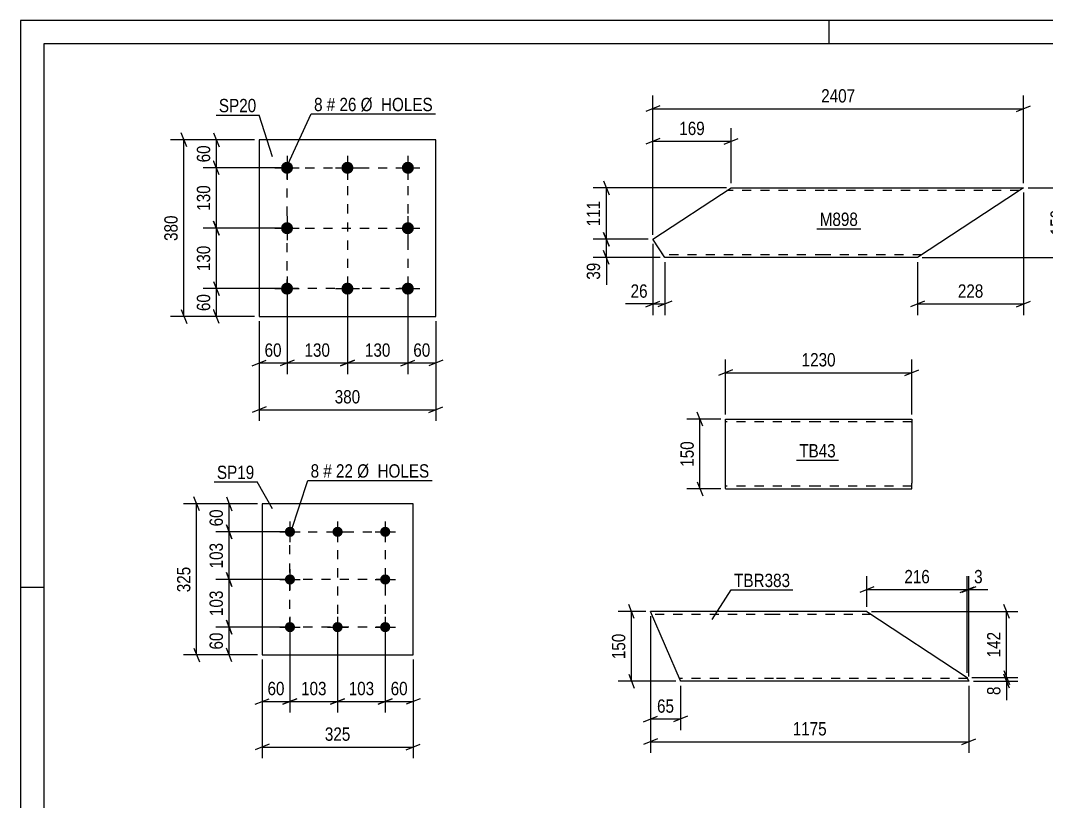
# Model space of a CAD drawing. Header units: millimetres. Extents: x 0 to 594, y 0 to 420.
# Drawn here: x 0 to 220.7, y 252 to 420 of the extents above; entities that cross this region are included whole.
import ezdxf

# ---------------------------------------------------------------- set-up
doc = ezdxf.new("R2010")
doc.units = ezdxf.units.MM
doc.linetypes.add('DXK_LINE_DOT2', pattern=[3.9198, 1.9599, -1.9599])
doc.styles.add('Arial Narrow', font='ARIALN.TTF', dxfattribs={"height": 0.2})

# ---------------------------------------------------------------- blocks, each defined once
blk = doc.blocks.new('Unknown-570384979-1132')
at = {"color": 5, "linetype": 'Continuous'}
for p, q in [((594, 420), (0, 420)), ((0, 420), (0, 0)), ((174, 415), (174, 420)), ((589, 415), (5, 415)), ((5, 415), (5, 5)), ((5, 298), (0, 298))]:
    blk.add_line(p, q, dxfattribs=at)
blk = doc.blocks.new('Part-570384979-17063 - 17062')
at = {"color": 2, "linetype": 'Continuous'}
for p, q in [((136.04, 372.92), (152.91, 384.01)), ((152.91, 384.01), (172.91, 384.01)), ((173.01, 384.01), (215.81, 384.01)), ((214.69, 383.27), (193.01, 369.01)), ((215.81, 384.01), (214.69, 383.27)), ((138.61, 369.01), (136.04, 372.92)), ((172.91, 369.01), (138.61, 369.01)), ((193.01, 369.01), (173.01, 369.01))]:
    blk.add_line(p, q, dxfattribs=at)
at = {"color": 7, "linetype": 'DXK_LINE_DOT2'}
for p, q in [((172.91, 383.41), (152, 383.41)), ((214.9, 383.41), (173.01, 383.41)), ((138.61, 369.01), (137.82, 370.21)), ((172.91, 369.61), (138.22, 369.61)), ((193.92, 369.61), (173.01, 369.61))]:
    blk.add_line(p, q, dxfattribs=at)
blk = doc.blocks.new('Part-570384979-17095 - 17094')
at = {"color": 2, "linetype": 'Continuous'}
for p, q in [((151.67, 319.32), (151.67, 334.22)), ((151.67, 334.22), (171.67, 334.22)), ((171.77, 334.22), (191.77, 334.22)), ((191.77, 334.22), (191.77, 320.42)), ((191.77, 319.22), (191.77, 320.42)), ((151.67, 319.32), (151.67, 319.22)), ((151.67, 319.22), (171.67, 319.22)), ((171.77, 319.22), (191.77, 319.22))]:
    blk.add_line(p, q, dxfattribs=at)
at = {"color": 7, "linetype": 'DXK_LINE_DOT2'}
for p, q in [((171.67, 333.62), (151.67, 333.62)), ((191.77, 333.62), (171.77, 333.62)), ((191.77, 333.58), (191.77, 333.62)), ((191.77, 333.62), (191.77, 333.58)), ((191.77, 333.48), (191.77, 333.58)), ((191.77, 333.58), (191.77, 333.48)), ((191.77, 319.87), (191.77, 320.19)), ((151.67, 319.82), (151.67, 319.87)), ((171.67, 319.82), (151.67, 319.82)), ((191.77, 319.82), (171.77, 319.82)), ((191.77, 319.82), (191.77, 319.87))]:
    blk.add_line(p, q, dxfattribs=at)
blk = doc.blocks.new('Part-570384979-17125 - 17124')
at = {"color": 2, "linetype": 'Continuous'}
for p, q in [((84.47, 315.98), (51.97, 315.98)), ((51.97, 315.98), (51.97, 283.48)), ((84.47, 283.48), (84.47, 315.98)), ((51.97, 283.48), (84.47, 283.48))]:
    blk.add_line(p, q, dxfattribs=at)
blk = doc.blocks.new('Bolt-570384979-17126 - 17124')
at = {"linetype": 'Continuous'}
for points in [[(57.97, 311.08, -1), (57.97, 308.88, -1)], [(68.22, 311.08, -1), (68.22, 308.88, -1)], [(78.47, 311.08, -1), (78.47, 308.88, -1)], [(57.97, 300.83, -1), (57.97, 298.63, -1)], [(78.47, 300.83, -1), (78.47, 298.63, -1)], [(57.97, 290.58, -1), (57.97, 288.38, -1)], [(68.22, 290.58, -1), (68.22, 288.38, -1)], [(78.47, 290.58, -1), (78.47, 288.38, -1)]]:
    blk.add_hatch(color=1, dxfattribs=at).paths.add_polyline_path(points)
at = {"color": 1, "linetype": 'Continuous'}
for p, q in [((57.97, 312.18), (57.97, 307.78)), ((68.22, 312.18), (68.22, 307.78)), ((78.47, 312.18), (78.47, 307.78)), ((55.77, 309.98), (60.17, 309.98)), ((66.02, 309.98), (70.42, 309.98)), ((76.27, 309.98), (80.67, 309.98)), ((57.97, 301.93), (57.97, 297.53)), ((78.47, 301.93), (78.47, 297.53)), ((55.77, 299.73), (60.17, 299.73)), ((76.27, 299.73), (80.67, 299.73)), ((57.97, 291.68), (57.97, 287.28)), ((68.22, 291.68), (68.22, 287.28)), ((78.47, 291.68), (78.47, 287.28)), ((55.77, 289.48), (60.17, 289.48)), ((66.02, 289.48), (70.42, 289.48)), ((76.27, 289.48), (80.67, 289.48))]:
    blk.add_line(p, q, dxfattribs=at)
blk = doc.blocks.new('Part-570384979-17134 - 17133')
at = {"color": 2, "linetype": 'Continuous'}
for p, q in [((89.34, 394.31), (51.34, 394.31)), ((51.34, 394.31), (51.34, 356.31)), ((89.34, 356.31), (89.34, 394.31)), ((51.34, 356.31), (89.34, 356.31))]:
    blk.add_line(p, q, dxfattribs=at)
blk = doc.blocks.new('Bolt-570384979-17135 - 17133')
at = {"linetype": 'Continuous'}
for points in [[(57.34, 389.61, -1), (57.34, 387.01, -1)], [(70.34, 389.61, -1), (70.34, 387.01, -1)], [(83.34, 389.61, -1), (83.34, 387.01, -1)], [(57.34, 376.61, -1), (57.34, 374.01, -1)], [(83.34, 376.61, -1), (83.34, 374.01, -1)], [(57.34, 363.61, -1), (57.34, 361.01, -1)], [(70.34, 363.61, -1), (70.34, 361.01, -1)], [(83.34, 363.61, -1), (83.34, 361.01, -1)]]:
    blk.add_hatch(color=1, dxfattribs=at).paths.add_polyline_path(points)
at = {"color": 1, "linetype": 'Continuous'}
for p, q in [((57.34, 390.91), (57.34, 385.71)), ((70.34, 390.91), (70.34, 385.71)), ((83.34, 390.91), (83.34, 385.71)), ((54.74, 388.31), (59.94, 388.31)), ((67.74, 388.31), (72.94, 388.31)), ((80.74, 388.31), (85.94, 388.31)), ((57.34, 377.91), (57.34, 372.71)), ((83.34, 377.91), (83.34, 372.71)), ((54.74, 375.31), (59.94, 375.31)), ((80.74, 375.31), (85.94, 375.31)), ((57.34, 364.91), (57.34, 359.71)), ((70.34, 364.91), (70.34, 359.71)), ((83.34, 364.91), (83.34, 359.71)), ((54.74, 362.31), (59.94, 362.31)), ((67.74, 362.31), (72.94, 362.31)), ((80.74, 362.31), (85.94, 362.31))]:
    blk.add_line(p, q, dxfattribs=at)
blk = doc.blocks.new('Part-570384979-17157 - 17156')
at = {"color": 2, "linetype": 'Continuous'}
for p, q in [((162.01, 292.82), (135.54, 292.82)), ((141.97, 277.91), (135.54, 292.82)), ((182.11, 292.82), (162.11, 292.82)), ((182.11, 292.82), (203.7, 278.62)), ((204.05, 277.82), (203.7, 278.62)), ((203.73, 278.59), (203.7, 278.62)), ((203.7, 278.62), (203.73, 278.59)), ((203.77, 278.46), (203.73, 278.59)), ((142.01, 277.82), (141.97, 277.91)), ((162.01, 277.82), (142.01, 277.82)), ((204.05, 277.82), (162.11, 277.82))]:
    blk.add_line(p, q, dxfattribs=at)
at = {"color": 7, "linetype": 'DXK_LINE_DOT2'}
for p, q in [((162.01, 292.22), (135.8, 292.22)), ((183.02, 292.22), (162.11, 292.22)), ((141.75, 278.42), (141.73, 278.46)), ((162.01, 278.42), (141.75, 278.42)), ((203.79, 278.42), (162.11, 278.42)), ((204.01, 277.91), (204.05, 277.82))]:
    blk.add_line(p, q, dxfattribs=at)
blk = doc.blocks.new('Rectangle-570384979-20041 - 17124')
at = {"color": 1, "linetype": 'DXK_LINE_DOT2'}
blk.add_lwpolyline([(57.97, 309.98), (78.47, 309.98), (78.47, 289.48), (57.97, 289.48), (57.97, 309.98)], close=True, dxfattribs=at)
blk = doc.blocks.new('Rectangle-570384979-20009 - 17133')
at = {"color": 1, "linetype": 'DXK_LINE_DOT2'}
blk.add_lwpolyline([(57.34, 388.31), (83.34, 388.31), (83.34, 362.31), (57.34, 362.31), (57.34, 388.31)], close=True, dxfattribs=at)
blk = doc.blocks.new('Line-570384979-20051 - 17124')
at = {"color": 1, "linetype": 'DXK_LINE_DOT2'}
blk.add_line((68.22, 309.98), (68.22, 289.48), dxfattribs=at)
blk = doc.blocks.new('Line-570384979-20019 - 17133')
at = {"color": 1, "linetype": 'DXK_LINE_DOT2'}
blk.add_line((57.34, 375.31), (83.34, 375.31), dxfattribs=at)
blk = doc.blocks.new('Line-570384979-20058 - 17124')
at = {"color": 1, "linetype": 'DXK_LINE_DOT2'}
blk.add_line((78.47, 299.73), (57.97, 299.73), dxfattribs=at)
blk = doc.blocks.new('Line-570384979-20026 - 17133')
at = {"color": 1, "linetype": 'DXK_LINE_DOT2'}
blk.add_line((70.34, 388.31), (70.34, 362.31), dxfattribs=at)
blk = doc.blocks.new('StraightDimension-570384979-17718 - 17062')
at = {"color": 7, "linetype": 'Continuous'}
for p, q in [((226.41, 382.51), (225.21, 385.51)), ((216.81, 384.01), (228.21, 384.01)), ((225.81, 369.01), (225.81, 384.01)), ((194.01, 369.01), (228.21, 369.01)), ((225.21, 370.51), (226.41, 367.51))]:
    blk.add_line(p, q, dxfattribs=at)
at = {"color": 0}
blk.add_wipeout([(225.06, 379.85), (220.86, 379.85), (220.86, 373.17), (225.06, 373.17)], dxfattribs=at)
at = {"color": 3, "style": 'Arial Narrow'}
blk.add_text('150', height=2.863, rotation=90.0002, dxfattribs=at).set_placement((224.46, 373.77))
blk = doc.blocks.new('StraightDimension-570384979-17710 - 17062')
at = {"color": 7, "linetype": 'Continuous'}
for p, q in [((125.44, 385.51), (126.64, 382.51)), ((151.91, 384.01), (123.19, 384.01)), ((126.04, 372.92), (126.04, 384.01)), ((126.64, 371.42), (125.44, 374.42)), ((135.04, 372.92), (123.19, 372.92))]:
    blk.add_line(p, q, dxfattribs=at)
at = {"color": 0}
blk.add_wipeout([(125.29, 381.81), (121.09, 381.81), (121.09, 375.12), (125.29, 375.12)], dxfattribs=at)
at = {"color": 3, "style": 'Arial Narrow'}
blk.add_text('111', height=2.863, rotation=90.0002, dxfattribs=at).set_placement((124.69, 375.72))
blk = doc.blocks.new('StraightDimension-570384979-17702 - 17062')
at = {"color": 7, "linetype": 'Continuous'}
for p, q in [((136.04, 371.92), (136.04, 356.61)), ((138.61, 368.01), (138.61, 356.61)), ((134.54, 358.41), (137.54, 359.61)), ((136.04, 359.01), (138.61, 359.01)), ((140.11, 359.61), (137.11, 358.41))]:
    blk.add_line(p, q, dxfattribs=at)
at = {"color": 0}
blk.add_wipeout([(135.52, 359.76), (135.52, 363.96), (130.66, 363.96), (130.66, 359.76)], dxfattribs=at)
at = {"color": 7, "linetype": 'Continuous'}
blk.add_line((136.04, 359.01), (130.14, 359.01), dxfattribs=at)
blk.add_line((136.04, 359.01), (130.14, 359.01), dxfattribs=at)
at = {"color": 3, "style": 'Arial Narrow'}
blk.add_text('26', height=2.863, dxfattribs=at).set_placement((131.26, 360.36))
blk = doc.blocks.new('StraightDimension-570384979-17706 - 17062')
at = {"color": 7, "linetype": 'Continuous'}
for p, q in [((136.04, 373.92), (136.04, 396.86)), ((152.91, 385.01), (152.91, 396.86)), ((137.54, 394.61), (134.54, 393.41)), ((136.04, 394.01), (152.91, 394.01)), ((151.41, 393.41), (154.41, 394.61))]:
    blk.add_line(p, q, dxfattribs=at)
at = {"color": 0}
blk.add_wipeout([(147.82, 394.76), (147.82, 398.96), (141.13, 398.96), (141.13, 394.76)], dxfattribs=at)
at = {"color": 3, "style": 'Arial Narrow'}
blk.add_text('169', height=2.863, dxfattribs=at).set_placement((141.73, 395.36))
blk = doc.blocks.new('StraightDimension-570384979-17698 - 17062')
at = {"color": 7, "linetype": 'Continuous'}
for p, q in [((215.81, 383.01), (215.81, 356.61)), ((193.01, 368.01), (193.01, 356.61)), ((194.51, 359.61), (191.51, 358.41)), ((193.01, 359.01), (215.81, 359.01)), ((214.31, 358.41), (217.31, 359.61))]:
    blk.add_line(p, q, dxfattribs=at)
at = {"color": 0}
blk.add_wipeout([(207.75, 359.76), (207.75, 363.96), (201.07, 363.96), (201.07, 359.76)], dxfattribs=at)
at = {"color": 3, "style": 'Arial Narrow'}
blk.add_text('228', height=2.863, dxfattribs=at).set_placement((201.67, 360.36))
blk = doc.blocks.new('StraightDimension-570384979-17711 - 17062')
at = {"color": 7, "linetype": 'Continuous'}
for p, q in [((125.44, 374.42), (126.64, 371.42)), ((135.04, 372.92), (123.19, 372.92)), ((126.04, 369.01), (126.04, 372.92)), ((137.61, 369.01), (123.19, 369.01)), ((126.64, 367.51), (125.44, 370.51))]:
    blk.add_line(p, q, dxfattribs=at)
at = {"color": 0}
blk.add_wipeout([(125.29, 368.49), (121.09, 368.49), (121.09, 363.63), (125.29, 363.63)], dxfattribs=at)
at = {"color": 7, "linetype": 'Continuous'}
blk.add_line((126.04, 369.01), (126.04, 363.1), dxfattribs=at)
blk.add_line((126.04, 369.01), (126.04, 363.1), dxfattribs=at)
at = {"color": 3, "style": 'Arial Narrow'}
blk.add_text('39', height=2.863, rotation=90.0002, dxfattribs=at).set_placement((124.69, 364.23))
blk = doc.blocks.new('StraightDimension-570384979-17724 - 17062')
at = {"color": 7, "linetype": 'Continuous'}
for p, q in [((136.04, 373.92), (136.04, 403.86)), ((215.81, 385.01), (215.81, 403.86)), ((137.54, 401.61), (134.54, 400.41)), ((136.04, 401.01), (215.81, 401.01)), ((214.31, 400.41), (217.31, 401.61))]:
    blk.add_line(p, q, dxfattribs=at)
at = {"color": 0}
blk.add_wipeout([(180.18, 401.76), (180.18, 405.96), (171.67, 405.96), (171.67, 401.76)], dxfattribs=at)
at = {"color": 3, "style": 'Arial Narrow'}
blk.add_text('2407', height=2.863, dxfattribs=at).set_placement((172.27, 402.36))
blk = doc.blocks.new('StraightDimension-570384979-17782 - 17094')
at = {"color": 7, "linetype": 'Continuous'}
for p, q in [((151.67, 335.22), (151.67, 347.07)), ((191.77, 335.22), (191.77, 347.07)), ((153.17, 344.82), (150.17, 343.62)), ((190.27, 343.62), (193.27, 344.82)), ((151.67, 344.22), (191.77, 344.22))]:
    blk.add_line(p, q, dxfattribs=at)
at = {"color": 0}
blk.add_wipeout([(175.97, 344.97), (175.97, 349.17), (167.46, 349.17), (167.46, 344.97)], dxfattribs=at)
at = {"color": 3, "style": 'Arial Narrow'}
blk.add_text('1230', height=2.863, dxfattribs=at).set_placement((168.06, 345.57))
blk = doc.blocks.new('StraightDimension-570384979-20347 - 17094')
at = {"color": 7, "linetype": 'Continuous'}
for p, q in [((146.79, 332.72), (145.59, 335.72)), ((150.67, 334.22), (143.34, 334.22)), ((146.19, 319.22), (146.19, 334.22)), ((145.59, 320.72), (146.79, 317.72)), ((150.67, 319.22), (143.34, 319.22))]:
    blk.add_line(p, q, dxfattribs=at)
at = {"color": 0}
blk.add_wipeout([(145.44, 330.07), (141.24, 330.07), (141.24, 323.38), (145.44, 323.38)], dxfattribs=at)
at = {"color": 3, "style": 'Arial Narrow'}
blk.add_text('150', height=2.863, rotation=90.0002, dxfattribs=at).set_placement((144.84, 323.98))
blk = doc.blocks.new('StraightDimension-570384979-17811 - 17124')
at = {"color": 7, "linetype": 'Continuous'}
for p, q in [((68.22, 288.48), (68.22, 271.08)), ((78.47, 288.48), (78.47, 271.08)), ((66.72, 272.88), (69.72, 274.08)), ((79.97, 274.08), (76.97, 272.88)), ((68.22, 273.48), (78.47, 273.48))]:
    blk.add_line(p, q, dxfattribs=at)
at = {"color": 0}
blk.add_wipeout([(76.69, 274.23), (76.69, 278.43), (70.01, 278.43), (70.01, 274.23)], dxfattribs=at)
at = {"color": 3, "style": 'Arial Narrow'}
blk.add_text('103', height=2.863, dxfattribs=at).set_placement((70.61, 274.83))
blk = doc.blocks.new('StraightDimension-570384979-17790 - 17124')
at = {"color": 7, "linetype": 'Continuous'}
for p, q in [((50.97, 315.98), (42.04, 315.98)), ((44.29, 317.48), (45.49, 314.48)), ((44.89, 309.98), (44.89, 315.98)), ((45.49, 308.48), (44.29, 311.48)), ((56.97, 309.98), (42.04, 309.98))]:
    blk.add_line(p, q, dxfattribs=at)
at = {"color": 0}
blk.add_wipeout([(44.14, 315.4), (39.94, 315.4), (39.94, 310.55), (44.14, 310.55)], dxfattribs=at)
at = {"color": 3, "style": 'Arial Narrow'}
blk.add_text('60', height=2.863, rotation=90.0002, dxfattribs=at).set_placement((43.54, 311.15))
blk = doc.blocks.new('StraightDimension-570384979-17791 - 17124')
at = {"color": 7, "linetype": 'Continuous'}
for p, q in [((44.29, 311.48), (45.49, 308.48)), ((56.97, 309.98), (42.04, 309.98)), ((44.89, 299.73), (44.89, 309.98)), ((45.49, 298.23), (44.29, 301.23)), ((56.97, 299.73), (42.04, 299.73))]:
    blk.add_line(p, q, dxfattribs=at)
at = {"color": 0}
blk.add_wipeout([(44.14, 308.19), (39.94, 308.19), (39.94, 301.51), (44.14, 301.51)], dxfattribs=at)
at = {"color": 3, "style": 'Arial Narrow'}
blk.add_text('103', height=2.863, rotation=90.0002, dxfattribs=at).set_placement((43.54, 302.11))
blk = doc.blocks.new('StraightDimension-570384979-17792 - 17124')
at = {"color": 7, "linetype": 'Continuous'}
for p, q in [((44.29, 301.23), (45.49, 298.23)), ((56.97, 299.73), (42.04, 299.73)), ((44.89, 289.48), (44.89, 299.73)), ((56.97, 289.48), (42.04, 289.48)), ((45.49, 287.98), (44.29, 290.98))]:
    blk.add_line(p, q, dxfattribs=at)
at = {"color": 0}
blk.add_wipeout([(44.14, 297.94), (39.94, 297.94), (39.94, 291.26), (44.14, 291.26)], dxfattribs=at)
at = {"color": 3, "style": 'Arial Narrow'}
blk.add_text('103', height=2.863, rotation=90.0002, dxfattribs=at).set_placement((43.54, 291.86))
blk = doc.blocks.new('StraightDimension-570384979-17793 - 17124')
at = {"color": 7, "linetype": 'Continuous'}
for p, q in [((56.97, 289.48), (42.04, 289.48)), ((44.29, 290.98), (45.49, 287.98)), ((44.89, 283.48), (44.89, 289.48)), ((45.49, 281.98), (44.29, 284.98)), ((50.97, 283.48), (42.04, 283.48))]:
    blk.add_line(p, q, dxfattribs=at)
at = {"color": 0}
blk.add_wipeout([(44.14, 288.9), (39.94, 288.9), (39.94, 284.05), (44.14, 284.05)], dxfattribs=at)
at = {"color": 3, "style": 'Arial Narrow'}
blk.add_text('60', height=2.863, rotation=90.0002, dxfattribs=at).set_placement((43.54, 284.65))
blk = doc.blocks.new('StraightDimension-570384979-17806 - 17124')
at = {"color": 7, "linetype": 'Continuous'}
for p, q in [((50.97, 315.98), (35.04, 315.98)), ((38.49, 314.48), (37.29, 317.48)), ((37.89, 283.48), (37.89, 315.98)), ((37.29, 284.98), (38.49, 281.98)), ((50.97, 283.48), (35.04, 283.48))]:
    blk.add_line(p, q, dxfattribs=at)
at = {"color": 0}
blk.add_wipeout([(37.14, 303.07), (32.94, 303.07), (32.94, 296.38), (37.14, 296.38)], dxfattribs=at)
at = {"color": 3, "style": 'Arial Narrow'}
blk.add_text('325', height=2.863, rotation=90.0002, dxfattribs=at).set_placement((36.54, 296.98))
blk = doc.blocks.new('StraightDimension-570384979-17810 - 17124')
at = {"color": 7, "linetype": 'Continuous'}
for p, q in [((78.47, 288.48), (78.47, 271.08)), ((84.47, 282.48), (84.47, 271.08)), ((76.97, 272.88), (79.97, 274.08)), ((85.97, 274.08), (82.97, 272.88)), ((78.47, 273.48), (84.47, 273.48))]:
    blk.add_line(p, q, dxfattribs=at)
at = {"color": 0}
blk.add_wipeout([(83.9, 274.23), (83.9, 278.43), (79.04, 278.43), (79.04, 274.23)], dxfattribs=at)
at = {"color": 3, "style": 'Arial Narrow'}
blk.add_text('60', height=2.863, dxfattribs=at).set_placement((79.64, 274.83))
blk = doc.blocks.new('StraightDimension-570384979-17812 - 17124')
at = {"color": 7, "linetype": 'Continuous'}
for p, q in [((57.97, 288.48), (57.97, 271.08)), ((68.22, 288.48), (68.22, 271.08)), ((56.47, 272.88), (59.47, 274.08)), ((69.72, 274.08), (66.72, 272.88)), ((57.97, 273.48), (68.22, 273.48))]:
    blk.add_line(p, q, dxfattribs=at)
at = {"color": 0}
blk.add_wipeout([(66.44, 274.23), (66.44, 278.43), (59.76, 278.43), (59.76, 274.23)], dxfattribs=at)
at = {"color": 3, "style": 'Arial Narrow'}
blk.add_text('103', height=2.863, dxfattribs=at).set_placement((60.36, 274.83))
blk = doc.blocks.new('StraightDimension-570384979-17813 - 17124')
at = {"color": 7, "linetype": 'Continuous'}
for p, q in [((57.97, 288.48), (57.97, 271.08)), ((51.97, 282.48), (51.97, 271.08)), ((50.47, 272.88), (53.47, 274.08)), ((59.47, 274.08), (56.47, 272.88)), ((51.97, 273.48), (57.97, 273.48))]:
    blk.add_line(p, q, dxfattribs=at)
at = {"color": 0}
blk.add_wipeout([(57.4, 274.23), (57.4, 278.43), (52.54, 278.43), (52.54, 274.23)], dxfattribs=at)
at = {"color": 3, "style": 'Arial Narrow'}
blk.add_text('60', height=2.863, dxfattribs=at).set_placement((53.14, 274.83))
blk = doc.blocks.new('StraightDimension-570384979-17826 - 17124')
at = {"color": 7, "linetype": 'Continuous'}
for p, q in [((51.97, 282.48), (51.97, 261.27)), ((84.47, 282.48), (84.47, 261.27)), ((53.47, 264.27), (50.47, 263.07)), ((51.97, 263.67), (84.47, 263.67)), ((82.97, 263.07), (85.97, 264.27))]:
    blk.add_line(p, q, dxfattribs=at)
at = {"color": 0}
blk.add_wipeout([(71.56, 264.42), (71.56, 268.62), (64.88, 268.62), (64.88, 264.42)], dxfattribs=at)
at = {"color": 3, "style": 'Arial Narrow'}
blk.add_text('325', height=2.863, dxfattribs=at).set_placement((65.48, 265.02))
blk = doc.blocks.new('StraightDimension-570384979-17831 - 17133')
at = {"color": 7, "linetype": 'Continuous'}
for p, q in [((42.75, 386.81), (41.55, 389.81)), ((56.34, 388.31), (39.3, 388.31)), ((42.15, 375.31), (42.15, 388.31)), ((56.34, 375.31), (39.3, 375.31)), ((41.55, 376.81), (42.75, 373.81))]:
    blk.add_line(p, q, dxfattribs=at)
at = {"color": 0}
blk.add_wipeout([(41.4, 385.15), (37.2, 385.15), (37.2, 378.47), (41.4, 378.47)], dxfattribs=at)
at = {"color": 3, "style": 'Arial Narrow'}
blk.add_text('130', height=2.863, rotation=90.0002, dxfattribs=at).set_placement((40.8, 379.07))
blk = doc.blocks.new('StraightDimension-570384979-17830 - 17133')
at = {"color": 7, "linetype": 'Continuous'}
for p, q in [((41.55, 395.81), (42.75, 392.81)), ((50.34, 394.31), (39.3, 394.31)), ((42.15, 388.31), (42.15, 394.31)), ((42.75, 386.81), (41.55, 389.81)), ((56.34, 388.31), (39.3, 388.31))]:
    blk.add_line(p, q, dxfattribs=at)
at = {"color": 0}
blk.add_wipeout([(41.4, 393.74), (37.2, 393.74), (37.2, 388.88), (41.4, 388.88)], dxfattribs=at)
at = {"color": 3, "style": 'Arial Narrow'}
blk.add_text('60', height=2.863, rotation=90.0002, dxfattribs=at).set_placement((40.8, 389.48))
blk = doc.blocks.new('StraightDimension-570384979-17832 - 17133')
at = {"color": 7, "linetype": 'Continuous'}
for p, q in [((56.34, 375.31), (39.3, 375.31)), ((42.75, 373.81), (41.55, 376.81)), ((42.15, 362.31), (42.15, 375.31)), ((56.34, 362.31), (39.3, 362.31)), ((41.55, 363.81), (42.75, 360.81))]:
    blk.add_line(p, q, dxfattribs=at)
at = {"color": 0}
blk.add_wipeout([(41.4, 372.15), (37.2, 372.15), (37.2, 365.47), (41.4, 365.47)], dxfattribs=at)
at = {"color": 3, "style": 'Arial Narrow'}
blk.add_text('130', height=2.863, rotation=90.0002, dxfattribs=at).set_placement((40.8, 366.07))
blk = doc.blocks.new('StraightDimension-570384979-17833 - 17133')
at = {"color": 7, "linetype": 'Continuous'}
for p, q in [((56.34, 362.31), (39.3, 362.31)), ((41.55, 363.81), (42.75, 360.81)), ((42.15, 356.31), (42.15, 362.31)), ((42.75, 354.81), (41.55, 357.81)), ((50.34, 356.31), (39.3, 356.31))]:
    blk.add_line(p, q, dxfattribs=at)
at = {"color": 0}
blk.add_wipeout([(41.4, 361.74), (37.2, 361.74), (37.2, 356.88), (41.4, 356.88)], dxfattribs=at)
at = {"color": 3, "style": 'Arial Narrow'}
blk.add_text('60', height=2.863, rotation=90.0002, dxfattribs=at).set_placement((40.8, 357.48))
blk = doc.blocks.new('StraightDimension-570384979-17846 - 17133')
at = {"color": 7, "linetype": 'Continuous'}
for p, q in [((35.75, 392.81), (34.55, 395.81)), ((50.34, 394.31), (32.3, 394.31)), ((35.15, 356.31), (35.15, 394.31)), ((34.55, 357.81), (35.75, 354.81)), ((50.34, 356.31), (32.3, 356.31))]:
    blk.add_line(p, q, dxfattribs=at)
at = {"color": 0}
blk.add_wipeout([(34.4, 378.65), (30.2, 378.65), (30.2, 371.97), (34.4, 371.97)], dxfattribs=at)
at = {"color": 3, "style": 'Arial Narrow'}
blk.add_text('380', height=2.863, rotation=90.0002, dxfattribs=at).set_placement((33.8, 372.57))
blk = doc.blocks.new('StraightDimension-570384979-17850 - 17133')
at = {"color": 7, "linetype": 'Continuous'}
for p, q in [((83.34, 361.31), (83.34, 343.91)), ((89.34, 355.31), (89.34, 343.91)), ((81.84, 345.71), (84.84, 346.91)), ((90.84, 346.91), (87.84, 345.71)), ((83.34, 346.31), (89.34, 346.31))]:
    blk.add_line(p, q, dxfattribs=at)
at = {"color": 0}
blk.add_wipeout([(88.77, 347.06), (88.77, 351.26), (83.91, 351.26), (83.91, 347.06)], dxfattribs=at)
at = {"color": 3, "style": 'Arial Narrow'}
blk.add_text('60', height=2.863, dxfattribs=at).set_placement((84.51, 347.66))
blk = doc.blocks.new('StraightDimension-570384979-17851 - 17133')
at = {"color": 7, "linetype": 'Continuous'}
for p, q in [((70.34, 361.31), (70.34, 343.91)), ((83.34, 361.31), (83.34, 343.91)), ((71.84, 346.91), (68.84, 345.71)), ((81.84, 345.71), (84.84, 346.91)), ((70.34, 346.31), (83.34, 346.31))]:
    blk.add_line(p, q, dxfattribs=at)
at = {"color": 0}
blk.add_wipeout([(80.18, 347.06), (80.18, 351.26), (73.5, 351.26), (73.5, 347.06)], dxfattribs=at)
at = {"color": 3, "style": 'Arial Narrow'}
blk.add_text('130', height=2.863, dxfattribs=at).set_placement((74.1, 347.66))
blk = doc.blocks.new('StraightDimension-570384979-17852 - 17133')
at = {"color": 7, "linetype": 'Continuous'}
for p, q in [((57.34, 361.31), (57.34, 343.91)), ((70.34, 361.31), (70.34, 343.91)), ((58.84, 346.91), (55.84, 345.71)), ((68.84, 345.71), (71.84, 346.91)), ((57.34, 346.31), (70.34, 346.31))]:
    blk.add_line(p, q, dxfattribs=at)
at = {"color": 0}
blk.add_wipeout([(67.18, 347.06), (67.18, 351.26), (60.5, 351.26), (60.5, 347.06)], dxfattribs=at)
at = {"color": 3, "style": 'Arial Narrow'}
blk.add_text('130', height=2.863, dxfattribs=at).set_placement((61.1, 347.66))
blk = doc.blocks.new('StraightDimension-570384979-17853 - 17133')
at = {"color": 7, "linetype": 'Continuous'}
for p, q in [((57.34, 361.31), (57.34, 343.91)), ((51.34, 355.31), (51.34, 343.91)), ((49.84, 345.71), (52.84, 346.91)), ((58.84, 346.91), (55.84, 345.71)), ((51.34, 346.31), (57.34, 346.31))]:
    blk.add_line(p, q, dxfattribs=at)
at = {"color": 0}
blk.add_wipeout([(56.77, 347.06), (56.77, 351.26), (51.91, 351.26), (51.91, 347.06)], dxfattribs=at)
at = {"color": 3, "style": 'Arial Narrow'}
blk.add_text('60', height=2.863, dxfattribs=at).set_placement((52.51, 347.66))
blk = doc.blocks.new('StraightDimension-570384979-17866 - 17133')
at = {"color": 7, "linetype": 'Continuous'}
for p, q in [((51.34, 355.31), (51.34, 333.86)), ((89.34, 355.31), (89.34, 333.86)), ((52.84, 336.86), (49.84, 335.66)), ((51.34, 336.26), (89.34, 336.26)), ((87.84, 335.66), (90.84, 336.86))]:
    blk.add_line(p, q, dxfattribs=at)
at = {"color": 0}
blk.add_wipeout([(73.68, 337.01), (73.68, 341.21), (67, 341.21), (67, 337.01)], dxfattribs=at)
at = {"color": 3, "style": 'Arial Narrow'}
blk.add_text('380', height=2.863, dxfattribs=at).set_placement((67.6, 337.61))
blk = doc.blocks.new('StraightDimension-570384979-23004 - 17156')
at = {"color": 7, "linetype": 'Continuous'}
for p, q in [((203.7, 279.62), (203.7, 300.41)), ((204.05, 278.82), (204.05, 300.41)), ((202.2, 296.96), (205.2, 298.16)), ((205.55, 298.16), (202.55, 296.96)), ((203.7, 297.56), (204.05, 297.56))]:
    blk.add_line(p, q, dxfattribs=at)
at = {"color": 0}
blk.add_wipeout([(207.6, 298.31), (207.6, 302.51), (204.57, 302.51), (204.57, 298.31)], dxfattribs=at)
at = {"color": 7, "linetype": 'Continuous'}
blk.add_line((204.05, 297.56), (208.12, 297.56), dxfattribs=at)
blk.add_line((204.05, 297.56), (208.12, 297.56), dxfattribs=at)
at = {"color": 3, "style": 'Arial Narrow'}
blk.add_text('3', height=2.86, dxfattribs=at).set_placement((205.17, 298.91))
blk = doc.blocks.new('StraightDimension-570384979-17894 - 17156')
at = {"color": 7, "linetype": 'Continuous'}
for p, q in [((132.06, 291.32), (130.86, 294.32)), ((134.54, 292.82), (128.61, 292.82)), ((131.46, 277.82), (131.46, 292.82)), ((130.86, 279.32), (132.06, 276.32)), ((141.01, 277.82), (128.61, 277.82))]:
    blk.add_line(p, q, dxfattribs=at)
at = {"color": 0}
blk.add_wipeout([(130.71, 288.66), (126.51, 288.66), (126.51, 281.98), (130.71, 281.98)], dxfattribs=at)
at = {"color": 3, "style": 'Arial Narrow'}
blk.add_text('150', height=2.863, rotation=90.0002, dxfattribs=at).set_placement((130.11, 282.58))
blk = doc.blocks.new('StraightDimension-570384979-17878 - 17156')
at = {"color": 7, "linetype": 'Continuous'}
for p, q in [((135.54, 291.82), (135.54, 267.31)), ((142.01, 276.82), (142.01, 267.31)), ((134.04, 269.11), (137.04, 270.31)), ((135.54, 269.71), (142.01, 269.71)), ((143.51, 270.31), (140.51, 269.11))]:
    blk.add_line(p, q, dxfattribs=at)
at = {"color": 0}
blk.add_wipeout([(141.2, 270.46), (141.2, 274.66), (136.35, 274.66), (136.35, 270.46)], dxfattribs=at)
at = {"color": 3, "style": 'Arial Narrow'}
blk.add_text('65', height=2.863, dxfattribs=at).set_placement((136.95, 271.06))
blk = doc.blocks.new('StraightDimension-570384979-17900 - 17156')
at = {"color": 7, "linetype": 'Continuous'}
for p, q in [((135.54, 291.82), (135.54, 262.42)), ((204.05, 276.82), (204.05, 262.42)), ((137.04, 265.42), (134.04, 264.22)), ((202.55, 264.22), (205.55, 265.42)), ((135.54, 264.82), (204.05, 264.82))]:
    blk.add_line(p, q, dxfattribs=at)
at = {"color": 0}
blk.add_wipeout([(174.05, 265.57), (174.05, 269.77), (165.54, 269.77), (165.54, 265.57)], dxfattribs=at)
at = {"color": 3, "style": 'Arial Narrow'}
blk.add_text('1175', height=2.863, dxfattribs=at).set_placement((166.14, 266.17))
blk = doc.blocks.new('StraightDimension-570384979-23005 - 17156')
at = {"color": 7, "linetype": 'Continuous'}
for p, q in [((182.11, 293.82), (182.11, 300.41)), ((203.7, 279.62), (203.7, 300.41)), ((183.61, 298.16), (180.61, 296.96)), ((202.2, 296.96), (205.2, 298.16)), ((182.11, 297.56), (203.7, 297.56))]:
    blk.add_line(p, q, dxfattribs=at)
at = {"color": 0}
blk.add_wipeout([(196.25, 298.31), (196.25, 302.51), (189.56, 302.51), (189.56, 298.31)], dxfattribs=at)
at = {"color": 3, "style": 'Arial Narrow'}
blk.add_text('216', height=2.863, dxfattribs=at).set_placement((190.16, 298.91))
blk = doc.blocks.new('StraightDimension-570384979-23040 - 17156')
at = {"color": 7, "linetype": 'Continuous'}
for p, q in [((212.77, 291.32), (211.57, 294.32)), ((183.11, 292.82), (214.57, 292.82)), ((212.17, 278.62), (212.17, 292.82)), ((204.7, 278.62), (214.57, 278.62)), ((211.57, 280.12), (212.77, 277.12))]:
    blk.add_line(p, q, dxfattribs=at)
at = {"color": 0}
blk.add_wipeout([(211.42, 289.06), (207.22, 289.06), (207.22, 282.37), (211.42, 282.37)], dxfattribs=at)
at = {"color": 3, "style": 'Arial Narrow'}
blk.add_text('142', height=2.863, rotation=90.0002, dxfattribs=at).set_placement((210.82, 282.97))
blk = doc.blocks.new('StraightDimension-570384979-23041 - 17156')
at = {"color": 7, "linetype": 'Continuous'}
for p, q in [((204.7, 278.62), (214.57, 278.62)), ((211.57, 280.12), (212.77, 277.12)), ((212.77, 276.32), (211.57, 279.32)), ((212.17, 277.82), (212.17, 278.62)), ((205.05, 277.82), (214.57, 277.82))]:
    blk.add_line(p, q, dxfattribs=at)
at = {"color": 0}
blk.add_wipeout([(211.42, 277.29), (207.22, 277.29), (207.22, 274.26), (211.42, 274.26)], dxfattribs=at)
at = {"color": 7, "linetype": 'Continuous'}
blk.add_line((212.17, 277.82), (212.17, 273.74), dxfattribs=at)
blk.add_line((212.17, 277.82), (212.17, 273.74), dxfattribs=at)
at = {"color": 3, "style": 'Arial Narrow'}
blk.add_text('8', height=2.86, rotation=90.0002, dxfattribs=at).set_placement((210.82, 274.86))
blk = doc.blocks.new('Mark-570384979-18121 - 17062')
at = {"color": 0}
blk.add_wipeout([(180.18, 375.8), (180.18, 378.8), (171.95, 378.8), (171.95, 375.8)], dxfattribs=at)
blk.add_wipeout([(180.18, 375.8), (180.18, 378.8), (171.95, 378.8), (171.95, 375.8)], dxfattribs=at)
at = {"color": 30, "linetype": 'Continuous'}
blk.add_line((171.35, 375.2), (180.78, 375.2), dxfattribs=at)
at = {"color": 3, "style": 'Arial Narrow'}
blk.add_text('M898', height=2.863, dxfattribs=at).set_placement((171.95, 375.8))
blk = doc.blocks.new('Mark-570384979-18130 - 17094')
at = {"color": 0}
blk.add_wipeout([(175.39, 326), (175.39, 329), (167.54, 329), (167.54, 326)], dxfattribs=at)
blk.add_wipeout([(175.39, 326), (175.39, 329), (167.54, 329), (167.54, 326)], dxfattribs=at)
at = {"color": 30, "linetype": 'Continuous'}
blk.add_line((166.94, 325.4), (175.99, 325.4), dxfattribs=at)
at = {"color": 3, "style": 'Arial Narrow'}
blk.add_text('TB43', height=2.863, dxfattribs=at).set_placement((167.54, 326))
blk = doc.blocks.new('Mark-570384979-18145 - 17124')
at = {"color": 0}
blk.add_wipeout([(64.25, 321.65), (64.25, 324.65), (62.42, 324.65), (62.42, 321.65)], dxfattribs=at)
blk.add_wipeout([(64.25, 321.65), (64.25, 324.65), (62.42, 324.65), (62.42, 321.65)], dxfattribs=at)
at = {"color": 7, "linetype": 'Continuous'}
blk.add_line((58.21, 310.15), (61.82, 321.05), dxfattribs=at)
at = {"color": 0}
blk.add_wipeout([(66.97, 321.65), (66.97, 324.65), (65.15, 324.65), (65.15, 321.65)], dxfattribs=at)
blk.add_wipeout([(66.97, 321.65), (66.97, 324.65), (65.15, 324.65), (65.15, 321.65)], dxfattribs=at)
at = {"color": 3, "style": 'Arial Narrow'}
blk.add_text('8', height=2.86, dxfattribs=at).set_placement((62.42, 321.65))
at = {"color": 0}
blk.add_wipeout([(71.53, 321.65), (71.53, 324.65), (67.87, 324.65), (67.87, 321.65)], dxfattribs=at)
blk.add_wipeout([(71.53, 321.65), (71.53, 324.65), (67.87, 324.65), (67.87, 321.65)], dxfattribs=at)
at = {"color": 3, "style": 'Arial Narrow'}
blk.add_text('#', height=2.86, dxfattribs=at).set_placement((65.15, 321.65))
at = {"color": 0}
blk.add_wipeout([(87.96, 321.65), (87.96, 324.65), (72.43, 324.65), (72.43, 321.65)], dxfattribs=at)
blk.add_wipeout([(87.96, 321.65), (87.96, 324.65), (72.43, 324.65), (72.43, 321.65)], dxfattribs=at)
at = {"color": 7, "linetype": 'Continuous'}
blk.add_line((61.82, 321.05), (88.56, 321.05), dxfattribs=at)
at = {"color": 3, "style": 'Arial Narrow'}
for s, p in [('22', (67.87, 321.65)), ('Ø  HOLES', (72.43, 321.65))]:
    blk.add_text(s, height=2.863, dxfattribs=at).set_placement(p)
blk = doc.blocks.new('Mark-570384979-18142 - 17124')
at = {"color": 0}
blk.add_wipeout([(50.3, 321.35), (50.3, 324.35), (42.26, 324.35), (42.26, 321.35)], dxfattribs=at)
blk.add_wipeout([(50.3, 321.35), (50.3, 324.35), (42.26, 324.35), (42.26, 321.35)], dxfattribs=at)
at = {"color": 30, "linetype": 'Continuous'}
for p in [(41.66, 320.75), (54.19, 314.9)]:
    blk.add_line(p, (50.9, 320.75), dxfattribs=at)
at = {"color": 3, "style": 'Arial Narrow'}
blk.add_text('SP19', height=2.863, dxfattribs=at).set_placement((42.26, 321.35))
blk = doc.blocks.new('Mark-570384979-18149 - 17133')
at = {"color": 0}
blk.add_wipeout([(64.99, 400.5), (64.99, 403.5), (63.16, 403.5), (63.16, 400.5)], dxfattribs=at)
blk.add_wipeout([(64.99, 400.5), (64.99, 403.5), (63.16, 403.5), (63.16, 400.5)], dxfattribs=at)
at = {"color": 7, "linetype": 'Continuous'}
blk.add_line((57.08, 388.08), (62.56, 399.9), dxfattribs=at)
at = {"color": 0}
blk.add_wipeout([(67.72, 400.5), (67.72, 403.5), (65.89, 403.5), (65.89, 400.5)], dxfattribs=at)
blk.add_wipeout([(67.72, 400.5), (67.72, 403.5), (65.89, 403.5), (65.89, 400.5)], dxfattribs=at)
at = {"color": 3, "style": 'Arial Narrow'}
blk.add_text('8', height=2.86, dxfattribs=at).set_placement((63.16, 400.5))
at = {"color": 0}
blk.add_wipeout([(72.28, 400.5), (72.28, 403.5), (68.62, 403.5), (68.62, 400.5)], dxfattribs=at)
blk.add_wipeout([(72.28, 400.5), (72.28, 403.5), (68.62, 403.5), (68.62, 400.5)], dxfattribs=at)
at = {"color": 3, "style": 'Arial Narrow'}
blk.add_text('#', height=2.86, dxfattribs=at).set_placement((65.89, 400.5))
at = {"color": 0}
blk.add_wipeout([(88.7, 400.5), (88.7, 403.5), (73.18, 403.5), (73.18, 400.5)], dxfattribs=at)
blk.add_wipeout([(88.7, 400.5), (88.7, 403.5), (73.18, 403.5), (73.18, 400.5)], dxfattribs=at)
at = {"color": 7, "linetype": 'Continuous'}
blk.add_line((62.56, 399.9), (89.3, 399.9), dxfattribs=at)
at = {"color": 3, "style": 'Arial Narrow'}
for s, p in [('26', (68.62, 400.5)), ('Ø  HOLES', (73.18, 400.5))]:
    blk.add_text(s, height=2.863, dxfattribs=at).set_placement(p)
blk = doc.blocks.new('Mark-570384979-18146 - 17133')
at = {"color": 0}
blk.add_wipeout([(50.72, 400.27), (50.72, 403.27), (42.68, 403.27), (42.68, 400.27)], dxfattribs=at)
blk.add_wipeout([(50.72, 400.27), (50.72, 403.27), (42.68, 403.27), (42.68, 400.27)], dxfattribs=at)
at = {"color": 30, "linetype": 'Continuous'}
for p in [(42.08, 399.67), (54.21, 390.69)]:
    blk.add_line(p, (51.32, 399.67), dxfattribs=at)
at = {"color": 3, "style": 'Arial Narrow'}
blk.add_text('SP20', height=2.863, dxfattribs=at).set_placement((42.68, 400.27))
blk = doc.blocks.new('Mark-570384979-18159 - 17156')
at = {"color": 0}
blk.add_wipeout([(165.59, 298.1), (165.59, 301.1), (153.53, 301.1), (153.53, 298.1)], dxfattribs=at)
blk.add_wipeout([(165.59, 298.1), (165.59, 301.1), (153.53, 301.1), (153.53, 298.1)], dxfattribs=at)
at = {"color": 30, "linetype": 'Continuous'}
for p, q in [((148.8, 291.09), (152.93, 297.5)), ((152.93, 297.5), (166.19, 297.5))]:
    blk.add_line(p, q, dxfattribs=at)
at = {"color": 3, "style": 'Arial Narrow'}
blk.add_text('TBR383', height=2.863, dxfattribs=at).set_placement((153.53, 298.1))

msp = doc.modelspace()

# ---------------------------------------------------------------- block references
for name in ['Unknown-570384979-1132', 'Part-570384979-17134 - 17133', 'Bolt-570384979-17135 - 17133', 'Rectangle-570384979-20009 - 17133', 'Line-570384979-20026 - 17133', 'Part-570384979-17063 - 17062', 'Line-570384979-20019 - 17133', 'Part-570384979-17095 - 17094', 'Part-570384979-17125 - 17124', 'Bolt-570384979-17126 - 17124', 'Rectangle-570384979-20041 - 17124', 'Line-570384979-20051 - 17124', 'Line-570384979-20058 - 17124', 'Part-570384979-17157 - 17156']:
    msp.add_blockref(name, (0, 0))

# ---------------------------------------------------------------- next in the draw order: block references
for name in ['StraightDimension-570384979-17831 - 17133', 'StraightDimension-570384979-17710 - 17062', 'StraightDimension-570384979-17718 - 17062', 'StraightDimension-570384979-17850 - 17133', 'StraightDimension-570384979-17782 - 17094', 'Mark-570384979-18130 - 17094', 'Mark-570384979-18145 - 17124', 'StraightDimension-570384979-17790 - 17124', 'StraightDimension-570384979-23004 - 17156', 'StraightDimension-570384979-17894 - 17156', 'StraightDimension-570384979-17811 - 17124']:
    msp.add_blockref(name, (0, 0))

# ---------------------------------------------------------------- next in the draw order: block references
for name in ['StraightDimension-570384979-17706 - 17062', 'StraightDimension-570384979-17830 - 17133', 'StraightDimension-570384979-17698 - 17062', 'StraightDimension-570384979-17832 - 17133', 'StraightDimension-570384979-17702 - 17062', 'StraightDimension-570384979-17851 - 17133', 'StraightDimension-570384979-20347 - 17094', 'StraightDimension-570384979-17791 - 17124', 'StraightDimension-570384979-17878 - 17156', 'StraightDimension-570384979-17810 - 17124']:
    msp.add_blockref(name, (0, 0))

# ---------------------------------------------------------------- next in the draw order: block references
for name in ['Mark-570384979-18149 - 17133', 'StraightDimension-570384979-17711 - 17062', 'StraightDimension-570384979-17833 - 17133', 'StraightDimension-570384979-17792 - 17124', 'StraightDimension-570384979-17900 - 17156']:
    msp.add_blockref(name, (0, 0))

# ---------------------------------------------------------------- next in the draw order: block references
for name in ['StraightDimension-570384979-17724 - 17062', 'StraightDimension-570384979-17846 - 17133', 'StraightDimension-570384979-17852 - 17133', 'StraightDimension-570384979-23005 - 17156', 'Mark-570384979-18159 - 17156', 'StraightDimension-570384979-17793 - 17124']:
    msp.add_blockref(name, (0, 0))

# ---------------------------------------------------------------- next in the draw order: block references
for name in ['Mark-570384979-18146 - 17133', 'Mark-570384979-18121 - 17062', 'StraightDimension-570384979-17853 - 17133', 'StraightDimension-570384979-17806 - 17124', 'StraightDimension-570384979-23040 - 17156', 'StraightDimension-570384979-17812 - 17124']:
    msp.add_blockref(name, (0, 0))

# ---------------------------------------------------------------- next in the draw order: block references
for name in ['StraightDimension-570384979-17866 - 17133', 'Mark-570384979-18142 - 17124', 'StraightDimension-570384979-17813 - 17124', 'StraightDimension-570384979-23041 - 17156']:
    msp.add_blockref(name, (0, 0))

# ---------------------------------------------------------------- next in the draw order: block references
msp.add_blockref('StraightDimension-570384979-17826 - 17124', (0, 0))

doc.saveas('drawing.dxf')
